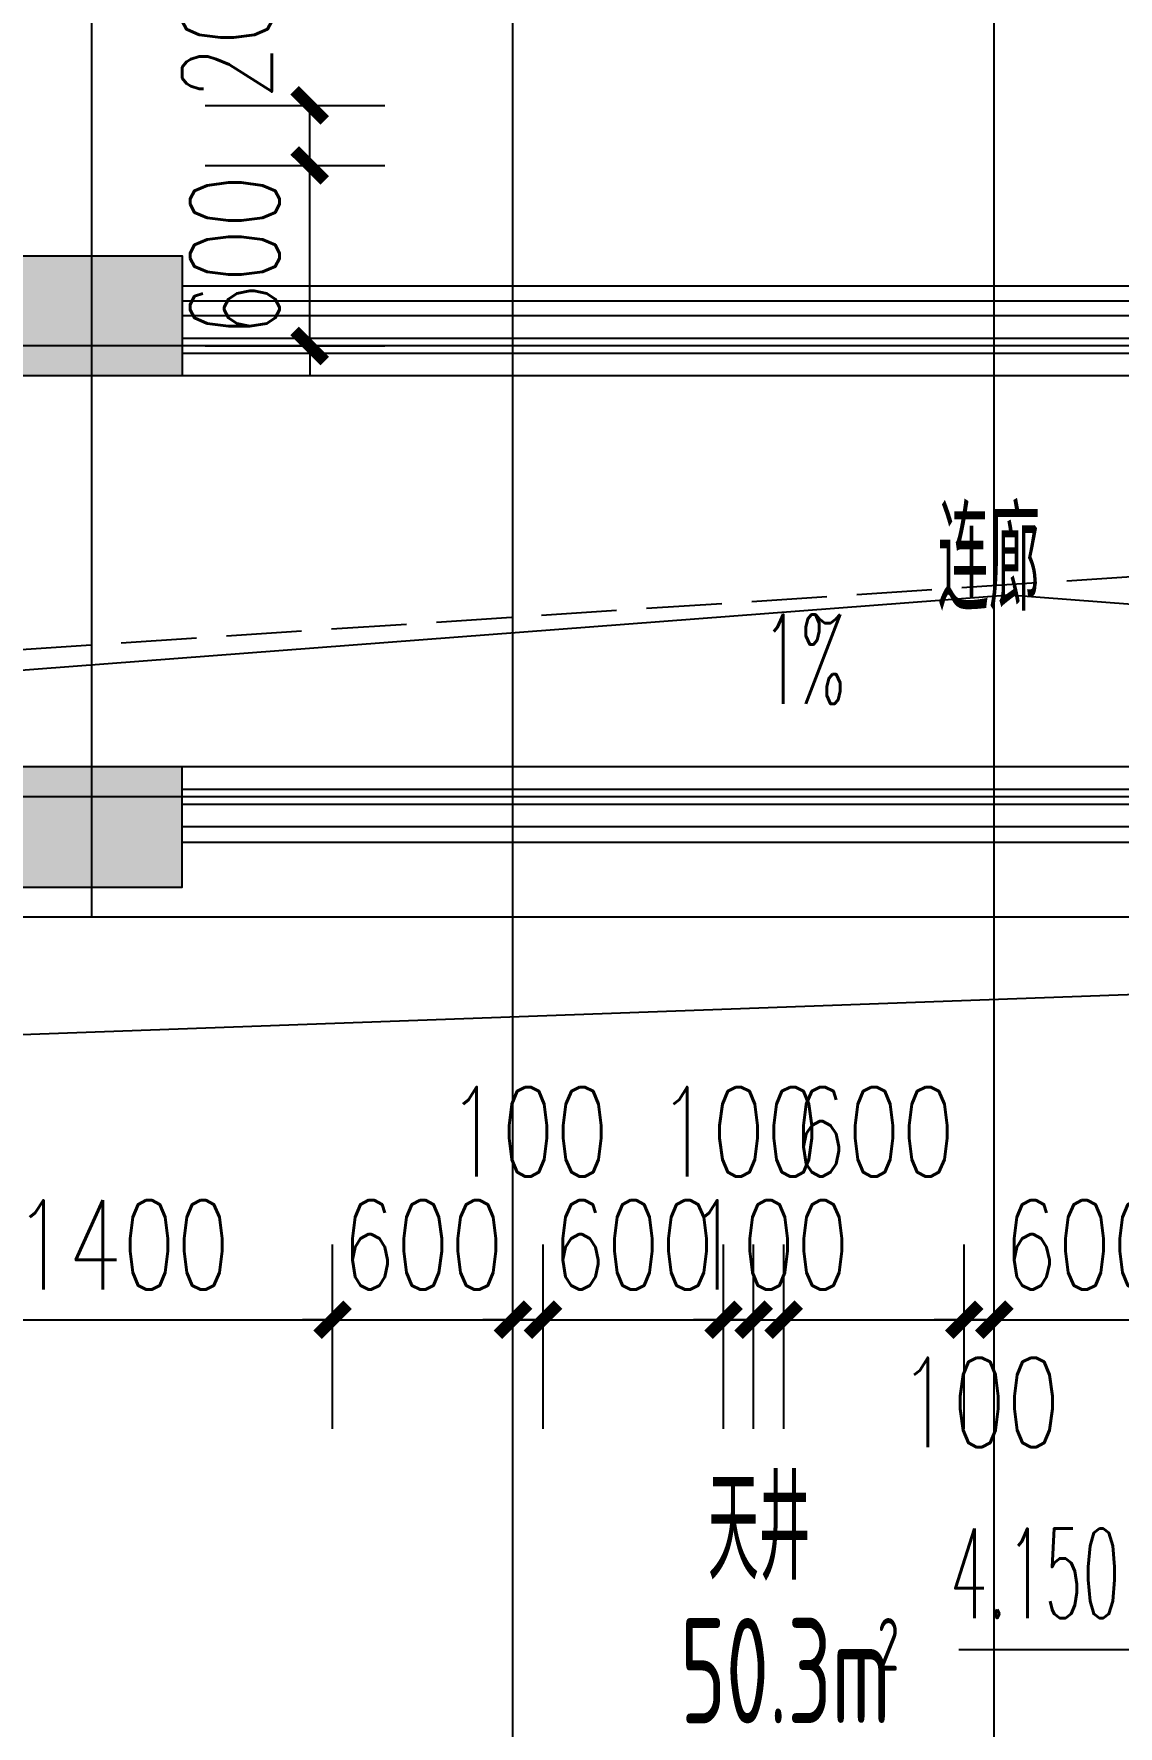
# Model space of a CAD drawing. Extents: x -59851 to 653804, y -249523 to 437614.
# Drawn here: x -32906 to -29302, y 18615 to 24244 of the extents above; entities that cross this region are included whole.
import ezdxf

# ---------------------------------------------------------------- set-up
doc = ezdxf.new("R2010")
doc.units = 0
doc.header["$LTSCALE"] = 1000
doc.header["$MEASUREMENT"] = 0
doc.linetypes.add('DASH', pattern=[0.35, 0.25, -0.1])
doc.layers.add('A-area(算全面积)', color=21, linetype='Continuous', plot=False)
for name, color, linetype in [('A-外装饰线脚', 7, 'Continuous'), ('A-洞口', 105, 'Continuous'), ('A-疏散距离', 105, 'DASH'), ('A-看线', 105, 'Continuous'), ('A-第三道尺寸线', 105, 'Continuous'), ('A-线脚看线', 9, 'Continuous'), ('AE-FLOR', 151, 'Continuous'), ('DIM_ELEV', 3, 'Continuous'), ('DIM_SYMB', 3, 'Continuous'), ('DOTE', 16, 'Continuous'), ('PUB_HATCH', 8, 'Continuous'), ('PUB_TEXT', 7, 'Continuous'), ('ys', 154, 'Continuous'), ('剪力墙', 6, 'Continuous'), ('栏杆', 142, 'Continuous')]:
    doc.layers.add(name, color=color, linetype=linetype)
doc.styles.add('_TCH_DIM', font='SIMPLEX.shx', dxfattribs={"width": 0.7, "bigfont": 'GBCBIG.shx'})
doc.styles.add('_TCH_DIM_T3', font='SIMPLEX.shx', dxfattribs={"width": 0.705882, "bigfont": 'GBCBIG.shx'})
doc.styles.get("Standard").update_dxf_attribs({"font": 'gbenor.shx', "width": 0.7, "bigfont": 'gbcbig.shx'})
doc.dimstyles.new('_TCH_ARCH&&100', dxfattribs={"dimtxt": 297.5, "dimasz": 100, "dimexe": 250, "dimexo": 300, "dimgap": 100, "dimtad": 1, "dimdec": 0, "dimzin": 0, "dimdsep": 46, "dimtxsty": '_TCH_DIM_T3', "dimblk": 'ARCHTICK', "dimcen": 0.09, "dimclrt": 7, "dimazin": 2, "dimtfac": 1, "dimtdec": 0, "dimtix": 1, "dimtmove": 2, "dimatfit": 3, "dimfxl": 0, "dimtolj": 1, "dimtzin": 0, "dimarcsym": 0})

# ---------------------------------------------------------------- blocks, each defined once
blk = doc.blocks.new('jgjlq030328')
at = {"layer": 'PUB_HATCH'}
for points in [[(-279335, 22611.9), (-278735, 22611.9), (-278735, 22211.9), (-279335, 22211.9)], [(-279335, 20511.9), (-278735, 20511.9), (-278735, 20911.9), (-279335, 20911.9)]]:
    blk.add_hatch(color=256, dxfattribs=at).paths.add_polyline_path(points)
at = {"layer": '剪力墙'}
for points in [[(-279335, 22611.9), (-278735, 22611.9), (-278735, 22211.9), (-279335, 22211.9)], [(-279335, 20511.9), (-278735, 20511.9), (-278735, 20911.9), (-279335, 20911.9)]]:
    blk.add_lwpolyline(points, close=True, dxfattribs=at)
for points in [[(-279135, 22211.9), (-279135, 22211.9)], [(-279135, 20511.9), (-279135, 20511.9)]]:
    blk.add_lwpolyline(points, dxfattribs=at)
blk = doc.blocks.new('zhouxianssceng0329')
at = {"layer": 'DOTE'}
for p, q in [((-32713.7, 146898.2), (-32713.7, 156469.4)), ((-31313.7, 140298.2), (-31313.7, 156469.4)), ((-29713.7, 140298.2), (-29713.7, 156469.4)), ((5501.3, 148798.2), (-44988.6, 148798.2)), ((-20013.7, 147298.2), (-44988.6, 147298.2))]:
    blk.add_line(p, q, dxfattribs=at)
blk = doc.blocks.new('ssxianjiao0329')
at = {"layer": 'A-线脚看线'}
for points in [[(-32413.7, 148948.2), (-22513.7, 148948.2)], [(-32413.7, 147148.2), (-22513.7, 147148.2)]]:
    blk.add_lwpolyline(points, dxfattribs=at)
blk = doc.blocks.new('hhhhxintongqutong0329')
at = {"layer": 'A-area(算全面积)'}
blk.add_lwpolyline([(-37213.7, 20182.6), (-37213.7, 20182.6), (-37213.7, 20182.6), (-37213.7, 16782.6), (-34663.7, 16782.6), (-34663.7, 16782.6), (-33413.7, 16782.6), (-33413.7, 16782.6), (-31813.7, 16782.6), (-31813.7, 16982.6), (-31213.7, 16982.6), (-31213.7, 13682.6), (-29813.7, 13682.6), (-29813.7, 16982.6), (-29213.7, 16982.6), (-29213.7, 16782.6), (-27713.6, 16782.6), (-27713.6, 16782.6), (-26463.7, 16782.6), (-26463.7, 16782.6), (-25563.6, 16782.6), (-25563.7, 18382.6), (-22113.7, 18382.6), (-22113.7, 20182.6)], close=True, dxfattribs=at)
at = {"layer": 'A-看线'}
blk.add_lwpolyline([(-22113.7, 20182.6), (-37213.7, 20182.6)], dxfattribs=at)
at = {"layer": 'AE-FLOR'}
for points in [[(-22513.7, 22182.6), (-32413.7, 22182.6)], [(-22513.7, 21982.6), (-32413.7, 21982.6)], [(-22513.7, 20682.6), (-32413.7, 20682.6)], [(-22513.7, 20482.6), (-32413.7, 20482.6)]]:
    blk.add_lwpolyline(points, dxfattribs=at)
at = {"layer": 'DIM_ELEV'}
blk.add_line((-28678.4, 17746.5), (-29831.7, 17746.5), dxfattribs=at)
at = {"layer": '栏杆'}
for points in [[(-22513.7, 22107.6), (-32413.7, 22107.6)], [(-22513.7, 22057.6), (-32413.7, 22057.6)], [(-22513.7, 20607.6), (-32413.7, 20607.6)], [(-22513.7, 20557.6), (-32413.7, 20557.6)]]:
    blk.add_lwpolyline(points, dxfattribs=at)
at = {"layer": 'PUB_TEXT', "width": 0.7}
for s, height, p in [('连廊', 337.59, (-29901.9, 21202.3)), ('天井', 337.59, (-30666, 17979.4)), ('50.3m', 350, (-30757.7, 17501.6)), ('2', 175, (-30101.6, 17676.6))]:
    blk.add_text(s, height=height, dxfattribs=at).set_placement(p)
at = {"layer": 'PUB_TEXT', "style": '_TCH_DIM', "width": 0.494118}
blk.add_text('4.150', height=297.5, dxfattribs=at).set_placement((-29861.7, 17851.5))
blk = doc.blocks.new('_ArchTick')
at = {"color": 0, "linetype": 'ByBlock', "const_width": 0.4}
blk.add_lwpolyline([(-0.5, -0.5), (0.5, 0.5)], dxfattribs=at)
blk = doc.blocks.new('*D1223')
at = {"layer": 'A-第三道尺寸线', "color": 0, "lineweight": -2, "transparency": 16777216}
for p, q in [((-32336.7, 24005.7), (-31739.5, 24005.7)), ((-31989.5, 23805.7), (-31989.5, 24005.7)), ((-32336.7, 23805.7), (-31739.5, 23805.7))]:
    blk.add_line(p, q, dxfattribs=at)
at = {"layer": 'Defpoints', "color": 0, "transparency": 16777216}
for p in [(-32636.7, 24005.7), (-31989.5, 24005.7), (-32636.7, 23805.7)]:
    blk.add_point(p, dxfattribs=at)
at = {"layer": 'A-第三道尺寸线', "color": 0, "lineweight": -2, "transparency": 16777216, "xscale": 100, "yscale": 100, "zscale": 100}
for p, rotation in [((-31989.5, 24005.7), 90), ((-31989.5, 23805.7), 270)]:
    blk.add_blockref('_ArchTick', p, dxfattribs=dict(at, rotation=rotation))
at = {"layer": 'A-第三道尺寸线', "color": 7, "transparency": 16777216, "insert": (-32264.5, 24294.7), "char_height": 297.5, "attachment_point": 5, "rotation": 90, "style": '_TCH_DIM_T3'}
blk.add_mtext('\\A1;200', dxfattribs=at)
blk = doc.blocks.new('*D1224')
at = {"layer": 'A-第三道尺寸线', "color": 0, "lineweight": -2, "transparency": 16777216}
for p, q in [((-31989.5, 23805.7), (-31989.5, 23905.7)), ((-32336.7, 23805.7), (-31739.5, 23805.7)), ((-31989.5, 23205.7), (-31989.5, 23805.7)), ((-32336.7, 23205.7), (-31739.5, 23205.7)), ((-31989.5, 23205.7), (-31989.5, 23105.7))]:
    blk.add_line(p, q, dxfattribs=at)
at = {"layer": 'Defpoints', "color": 0, "transparency": 16777216}
for p in [(-32636.7, 23805.7), (-31989.5, 23805.7), (-32636.7, 23205.7)]:
    blk.add_point(p, dxfattribs=at)
at = {"layer": 'A-第三道尺寸线', "color": 0, "lineweight": -2, "transparency": 16777216, "xscale": 100, "yscale": 100, "zscale": 100}
for p, rotation in [((-31989.5, 23805.7), 270), ((-31989.5, 23205.7), 90)]:
    blk.add_blockref('_ArchTick', p, dxfattribs=dict(at, rotation=rotation))
at = {"layer": 'A-第三道尺寸线', "color": 7, "transparency": 16777216, "insert": (-32238.3, 23505.7), "char_height": 297.5, "attachment_point": 5, "rotation": 90, "style": '_TCH_DIM_T3'}
blk.add_mtext('\\A1;600', dxfattribs=at)
blk = doc.blocks.new('*D1972')
at = {"layer": 'A-第三道尺寸线', "color": 0, "lineweight": -2, "transparency": 16777216}
for p, q in [((-33313.7, 19603.6), (-33313.7, 20217)), ((-31913.7, 19603.6), (-31913.7, 20217)), ((-33313.7, 19967), (-31913.7, 19967))]:
    blk.add_line(p, q, dxfattribs=at)
at = {"layer": 'Defpoints', "color": 0, "transparency": 16777216}
for p in [(-31913.7, 19967), (-33313.7, 19303.6), (-31913.7, 19303.6)]:
    blk.add_point(p, dxfattribs=at)
at = {"layer": 'A-第三道尺寸线', "color": 0, "lineweight": -2, "transparency": 16777216, "xscale": 100, "yscale": 100, "zscale": 100, "rotation": 180}
blk.add_blockref('_ArchTick', (-33313.7, 19967), dxfattribs=at)
at = {"layer": 'A-第三道尺寸线', "color": 0, "lineweight": -2, "transparency": 16777216, "xscale": 100, "yscale": 100, "zscale": 100}
blk.add_blockref('_ArchTick', (-31913.7, 19967), dxfattribs=at)
at = {"layer": 'A-第三道尺寸线', "color": 7, "transparency": 16777216, "insert": (-32613.7, 20215.7), "char_height": 297.5, "attachment_point": 5, "style": '_TCH_DIM_T3'}
blk.add_mtext('\\A1;1400', dxfattribs=at)
blk = doc.blocks.new('*D1973')
at = {"layer": 'A-第三道尺寸线', "color": 0, "lineweight": -2, "transparency": 16777216}
for p, q in [((-31913.7, 19603.6), (-31913.7, 20217)), ((-31313.7, 19603.6), (-31313.7, 20217)), ((-31913.7, 19967), (-32013.7, 19967)), ((-31913.7, 19967), (-31313.7, 19967)), ((-31313.7, 19967), (-31213.7, 19967))]:
    blk.add_line(p, q, dxfattribs=at)
at = {"layer": 'Defpoints', "color": 0, "transparency": 16777216}
for p in [(-31313.7, 19967), (-31913.7, 19303.6), (-31313.7, 19303.6)]:
    blk.add_point(p, dxfattribs=at)
at = {"layer": 'A-第三道尺寸线', "color": 0, "lineweight": -2, "transparency": 16777216, "xscale": 100, "yscale": 100, "zscale": 100}
blk.add_blockref('_ArchTick', (-31913.7, 19967), dxfattribs=at)
at = {"layer": 'A-第三道尺寸线', "color": 0, "lineweight": -2, "transparency": 16777216, "xscale": 100, "yscale": 100, "zscale": 100, "rotation": 180}
blk.add_blockref('_ArchTick', (-31313.7, 19967), dxfattribs=at)
at = {"layer": 'A-第三道尺寸线', "color": 7, "transparency": 16777216, "insert": (-31613.7, 20215.7), "char_height": 297.5, "attachment_point": 5, "style": '_TCH_DIM_T3'}
blk.add_mtext('\\A1;600', dxfattribs=at)
blk = doc.blocks.new('*D1974')
at = {"layer": 'A-第三道尺寸线', "color": 0, "lineweight": -2, "transparency": 16777216}
for p, q in [((-31313.7, 19603.6), (-31313.7, 20217)), ((-31213.7, 19603.6), (-31213.7, 20217)), ((-31313.7, 19967), (-31413.7, 19967)), ((-31313.7, 19967), (-31213.7, 19967)), ((-31213.7, 19967), (-31113.7, 19967))]:
    blk.add_line(p, q, dxfattribs=at)
at = {"layer": 'Defpoints', "color": 0, "transparency": 16777216}
for p in [(-31213.7, 19967), (-31313.7, 19303.6), (-31213.7, 19303.6)]:
    blk.add_point(p, dxfattribs=at)
at = {"layer": 'A-第三道尺寸线', "color": 0, "lineweight": -2, "transparency": 16777216, "xscale": 100, "yscale": 100, "zscale": 100}
blk.add_blockref('_ArchTick', (-31313.7, 19967), dxfattribs=at)
at = {"layer": 'A-第三道尺寸线', "color": 0, "lineweight": -2, "transparency": 16777216, "xscale": 100, "yscale": 100, "zscale": 100, "rotation": 180}
blk.add_blockref('_ArchTick', (-31213.7, 19967), dxfattribs=at)
at = {"layer": 'A-第三道尺寸线', "color": 7, "transparency": 16777216, "insert": (-31263.7, 20592), "char_height": 297.5, "attachment_point": 5, "style": '_TCH_DIM_T3'}
blk.add_mtext('\\A1;100', dxfattribs=at)
blk = doc.blocks.new('*D1975')
at = {"layer": 'A-第三道尺寸线', "color": 0, "lineweight": -2, "transparency": 16777216}
for p, q in [((-31213.7, 19603.6), (-31213.7, 20217)), ((-30613.7, 19603.6), (-30613.7, 20217)), ((-31213.7, 19967), (-31313.7, 19967)), ((-31213.7, 19967), (-30613.7, 19967)), ((-30613.7, 19967), (-30513.7, 19967))]:
    blk.add_line(p, q, dxfattribs=at)
at = {"layer": 'Defpoints', "color": 0, "transparency": 16777216}
for p in [(-30613.7, 19967), (-31213.7, 19303.6), (-30613.7, 19303.6)]:
    blk.add_point(p, dxfattribs=at)
at = {"layer": 'A-第三道尺寸线', "color": 0, "lineweight": -2, "transparency": 16777216, "xscale": 100, "yscale": 100, "zscale": 100}
blk.add_blockref('_ArchTick', (-31213.7, 19967), dxfattribs=at)
at = {"layer": 'A-第三道尺寸线', "color": 0, "lineweight": -2, "transparency": 16777216, "xscale": 100, "yscale": 100, "zscale": 100, "rotation": 180}
blk.add_blockref('_ArchTick', (-30613.7, 19967), dxfattribs=at)
at = {"layer": 'A-第三道尺寸线', "color": 7, "transparency": 16777216, "insert": (-30913.7, 20215.7), "char_height": 297.5, "attachment_point": 5, "style": '_TCH_DIM_T3'}
blk.add_mtext('\\A1;600', dxfattribs=at)
blk = doc.blocks.new('*D1976')
at = {"layer": 'A-第三道尺寸线', "color": 0, "lineweight": -2, "transparency": 16777216}
for p, q in [((-30613.7, 19603.6), (-30613.7, 20217)), ((-30513.7, 19603.6), (-30513.7, 20217)), ((-30613.7, 19967), (-30713.7, 19967)), ((-30613.7, 19967), (-30513.7, 19967)), ((-30513.7, 19967), (-30413.7, 19967))]:
    blk.add_line(p, q, dxfattribs=at)
at = {"layer": 'Defpoints', "color": 0, "transparency": 16777216}
for p in [(-30513.7, 19967), (-30613.7, 19303.6), (-30513.7, 19303.6)]:
    blk.add_point(p, dxfattribs=at)
at = {"layer": 'A-第三道尺寸线', "color": 0, "lineweight": -2, "transparency": 16777216, "xscale": 100, "yscale": 100, "zscale": 100}
blk.add_blockref('_ArchTick', (-30613.7, 19967), dxfattribs=at)
at = {"layer": 'A-第三道尺寸线', "color": 0, "lineweight": -2, "transparency": 16777216, "xscale": 100, "yscale": 100, "zscale": 100, "rotation": 180}
blk.add_blockref('_ArchTick', (-30513.7, 19967), dxfattribs=at)
at = {"layer": 'A-第三道尺寸线', "color": 7, "transparency": 16777216, "insert": (-30563.7, 20592), "char_height": 297.5, "attachment_point": 5, "style": '_TCH_DIM_T3'}
blk.add_mtext('\\A1;100', dxfattribs=at)
blk = doc.blocks.new('*D1977')
at = {"layer": 'A-第三道尺寸线', "color": 0, "lineweight": -2, "transparency": 16777216}
for p, q in [((-30513.7, 19603.6), (-30513.7, 20217)), ((-30413.7, 19603.6), (-30413.7, 20217)), ((-30513.7, 19967), (-30613.7, 19967)), ((-30513.7, 19967), (-30413.7, 19967)), ((-30413.7, 19967), (-30313.7, 19967))]:
    blk.add_line(p, q, dxfattribs=at)
at = {"layer": 'Defpoints', "color": 0, "transparency": 16777216}
for p in [(-30413.7, 19967), (-30513.7, 19303.6), (-30413.7, 19303.6)]:
    blk.add_point(p, dxfattribs=at)
at = {"layer": 'A-第三道尺寸线', "color": 0, "lineweight": -2, "transparency": 16777216, "xscale": 100, "yscale": 100, "zscale": 100}
blk.add_blockref('_ArchTick', (-30513.7, 19967), dxfattribs=at)
at = {"layer": 'A-第三道尺寸线', "color": 0, "lineweight": -2, "transparency": 16777216, "xscale": 100, "yscale": 100, "zscale": 100, "rotation": 180}
blk.add_blockref('_ArchTick', (-30413.7, 19967), dxfattribs=at)
at = {"layer": 'A-第三道尺寸线', "color": 7, "transparency": 16777216, "insert": (-30463.7, 20215.7), "char_height": 297.5, "attachment_point": 5, "style": '_TCH_DIM_T3'}
blk.add_mtext('\\A1;100', dxfattribs=at)
blk = doc.blocks.new('*D1978')
at = {"layer": 'A-第三道尺寸线', "color": 0, "lineweight": -2, "transparency": 16777216}
for p, q in [((-30413.7, 19603.6), (-30413.7, 20217)), ((-29813.7, 19603.6), (-29813.7, 20217)), ((-30413.7, 19967), (-29813.7, 19967))]:
    blk.add_line(p, q, dxfattribs=at)
at = {"layer": 'Defpoints', "color": 0, "transparency": 16777216}
for p in [(-29813.7, 19967), (-30413.7, 19303.6), (-29813.7, 19303.6)]:
    blk.add_point(p, dxfattribs=at)
at = {"layer": 'A-第三道尺寸线', "color": 0, "lineweight": -2, "transparency": 16777216, "xscale": 100, "yscale": 100, "zscale": 100, "rotation": 180}
blk.add_blockref('_ArchTick', (-30413.7, 19967), dxfattribs=at)
at = {"layer": 'A-第三道尺寸线', "color": 0, "lineweight": -2, "transparency": 16777216, "xscale": 100, "yscale": 100, "zscale": 100}
blk.add_blockref('_ArchTick', (-29813.7, 19967), dxfattribs=at)
at = {"layer": 'A-第三道尺寸线', "color": 7, "transparency": 16777216, "insert": (-30113.7, 20592), "char_height": 297.5, "attachment_point": 5, "style": '_TCH_DIM_T3'}
blk.add_mtext('\\A1;600', dxfattribs=at)
blk = doc.blocks.new('*D1979')
at = {"layer": 'A-第三道尺寸线', "color": 0, "lineweight": -2, "transparency": 16777216}
for p, q in [((-29813.7, 19603.6), (-29813.7, 20217)), ((-29713.7, 19603.6), (-29713.7, 20217)), ((-29813.7, 19967), (-29913.7, 19967)), ((-29813.7, 19967), (-29713.7, 19967)), ((-29713.7, 19967), (-29613.7, 19967))]:
    blk.add_line(p, q, dxfattribs=at)
at = {"layer": 'Defpoints', "color": 0, "transparency": 16777216}
for p in [(-29713.7, 19967), (-29813.7, 19303.6), (-29713.7, 19303.6)]:
    blk.add_point(p, dxfattribs=at)
at = {"layer": 'A-第三道尺寸线', "color": 0, "lineweight": -2, "transparency": 16777216, "xscale": 100, "yscale": 100, "zscale": 100}
blk.add_blockref('_ArchTick', (-29813.7, 19967), dxfattribs=at)
at = {"layer": 'A-第三道尺寸线', "color": 0, "lineweight": -2, "transparency": 16777216, "xscale": 100, "yscale": 100, "zscale": 100, "rotation": 180}
blk.add_blockref('_ArchTick', (-29713.7, 19967), dxfattribs=at)
at = {"layer": 'A-第三道尺寸线', "color": 7, "transparency": 16777216, "insert": (-29763.7, 19692), "char_height": 297.5, "attachment_point": 5, "style": '_TCH_DIM_T3'}
blk.add_mtext('\\A1;100', dxfattribs=at)
blk = doc.blocks.new('*D1980')
at = {"layer": 'A-第三道尺寸线', "color": 0, "lineweight": -2, "transparency": 16777216}
for p, q in [((-29713.7, 19603.6), (-29713.7, 20217)), ((-29113.7, 19603.6), (-29113.7, 20217)), ((-29713.7, 19967), (-29813.7, 19967)), ((-29713.7, 19967), (-29113.7, 19967)), ((-29113.7, 19967), (-29013.7, 19967))]:
    blk.add_line(p, q, dxfattribs=at)
at = {"layer": 'Defpoints', "color": 0, "transparency": 16777216}
for p in [(-29113.7, 19967), (-29713.7, 19303.6), (-29113.7, 19303.6)]:
    blk.add_point(p, dxfattribs=at)
at = {"layer": 'A-第三道尺寸线', "color": 0, "lineweight": -2, "transparency": 16777216, "xscale": 100, "yscale": 100, "zscale": 100}
blk.add_blockref('_ArchTick', (-29713.7, 19967), dxfattribs=at)
at = {"layer": 'A-第三道尺寸线', "color": 0, "lineweight": -2, "transparency": 16777216, "xscale": 100, "yscale": 100, "zscale": 100, "rotation": 180}
blk.add_blockref('_ArchTick', (-29113.7, 19967), dxfattribs=at)
at = {"layer": 'A-第三道尺寸线', "color": 7, "transparency": 16777216, "insert": (-29413.7, 20215.7), "char_height": 297.5, "attachment_point": 5, "style": '_TCH_DIM_T3'}
blk.add_mtext('\\A1;600', dxfattribs=at)

msp = doc.modelspace()

# ---------------------------------------------------------------- linework, layer by layer
at = {"layer": 'A-外装饰线脚', "elevation": 0}
msp.add_lwpolyline([(-32413.7, 23405.7), (-22513.7, 23405.7)], dxfattribs=at)
at = {"layer": 'A-洞口'}
msp.add_lwpolyline([(-37213.7, 17905.7), (-36594.5, 20783.2), (-22163.7, 21305.7)], dxfattribs=at)
at = {"layer": 'A-疏散距离'}
msp.add_lwpolyline([(-38913.7, 16505.7), (-37505.1, 21897), (-19113.7, 23105.7)], dxfattribs=at)
at = {"layer": 'DIM_SYMB'}
for points in [[(-32833.9, 23028.1, 0, 0, 0), (-32833.9, 22533.2, 80, 0, 0), (-32833.9, 22233.2, 0, 0, 0)], [(-30077, 21909.8, 0, 0, 0), (-30572, 21909.8, 80, 0, 0), (-30872, 21909.8, 0, 0, 0)]]:
    msp.add_lwpolyline(points, format="xyseb", dxfattribs=at)
at = {"layer": 'ys'}
msp.add_lwpolyline([(-22164, 21805.7), (-29663.7, 22376.7), (-36703.7, 21840.7)], dxfattribs=at)

# ---------------------------------------------------------------- block references
for name, p in [('zhouxianssceng0329', (0, -125592.5)), ('ssxianjiao0329', (0, -125592.5)), ('hhhhxintongqutong0329', (0, 1123.1))]:
    msp.add_blockref(name, p)
at = {"layer": '剪力墙'}
msp.add_blockref('jgjlq030328', (246321.3, 893.8, 0), dxfattribs=at)

# ---------------------------------------------------------------- texts
at = {"layer": 'PUB_TEXT', "style": '_TCH_DIM', "width": 0.494118}
msp.add_text('1%', height=297.5, dxfattribs=at).set_placement((-30484.7, 22014.8))

# ---------------------------------------------------------------- dimensions: what is measured, and where the dimension line sits
at = {"layer": 'A-第三道尺寸线'}
for base, p1, p2, angle, picture, middle in [((-31989.5, 24005.7), (-32636.7, 23805.7), (-32636.7, 24005.7), 90, '*D1223', (-32264.5, 24294.7)), ((-31213.7, 19967), (-31313.7, 19303.6), (-31213.7, 19303.6), 0, '*D1974', (-31263.7, 20592)), ((-30513.7, 19967), (-30613.7, 19303.6), (-30513.7, 19303.6), 0, '*D1976', (-30563.7, 20592)), ((-29813.7, 19967), (-30413.7, 19303.6), (-29813.7, 19303.6), 0, '*D1978', (-30113.7, 20592)), ((-29713.7, 19967), (-29813.7, 19303.6), (-29713.7, 19303.6), 0, '*D1979', (-29763.7, 19692))]:
    dim = msp.add_linear_dim(base=base, p1=p1, p2=p2, angle=angle, dimstyle='_TCH_ARCH&&100', dxfattribs=at)
    dim.commit()
    dim.dimension.update_dxf_attribs({"geometry": picture, "text_midpoint": middle, "dimtype": 161})
for p1, p2, distance, picture, middle in [((-32636.7, 23205.7), (-32636.7, 23805.7), -647.2, '*D1224', (-32238.3, 23505.7)), ((-33313.7, 19303.6), (-31913.7, 19303.6), 663.4, '*D1972', (-32613.7, 20215.7)), ((-31913.7, 19303.6), (-31313.7, 19303.6), 663.4, '*D1973', (-31613.7, 20215.7)), ((-31213.7, 19303.6), (-30613.7, 19303.6), 663.4, '*D1975', (-30913.7, 20215.7)), ((-30513.7, 19303.6), (-30413.7, 19303.6), 663.4, '*D1977', (-30463.7, 20215.7)), ((-29713.7, 19303.6), (-29113.7, 19303.6), 663.4, '*D1980', (-29413.7, 20215.7))]:
    dim = msp.add_aligned_dim(p1=p1, p2=p2, distance=distance, dimstyle='_TCH_ARCH&&100', dxfattribs=at)
    dim.commit()
    dim.dimension.update_dxf_attribs({"geometry": picture, "text_midpoint": middle})

doc.saveas('drawing.dxf')
